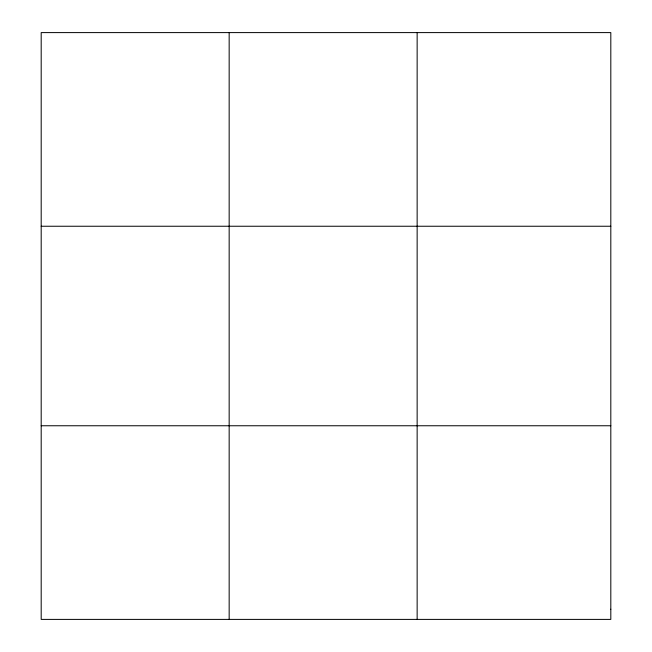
<?xml version="1.0" encoding="UTF-8"?>
<svg xmlns="http://www.w3.org/2000/svg" width="652" height="652" viewBox="0 0 652 652"><rect width="100%" height="100%" fill="white"/><g stroke="black" fill="none" stroke-linecap="round" stroke-linejoin="round"><path stroke-width="0.98" d="M229.162 619.4L229.162 32.6M417.141 619.4L417.141 32.6M41.19 226.244L610.81 226.244M41.19 425.756L610.81 425.756M610.81 609.204L610.81 619.4L41.19 619.4L41.19 32.6L610.81 32.6L610.81 609.204"/></g></svg>
